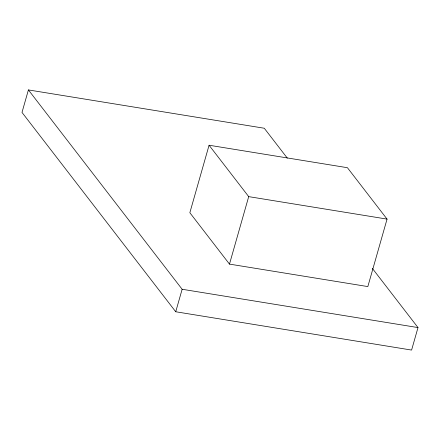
<?xml version="1.0" encoding="UTF-8"?>
<svg xmlns="http://www.w3.org/2000/svg" width="440" height="440" viewBox="0 0 440 440"><rect width="100%" height="100%" fill="white"/><g stroke="black" fill="none" stroke-linecap="round" stroke-linejoin="round"><path stroke-width="0.66" d="M287.304 158.114L264.27 128.238L28.408 89.925L22 112.42L175.731 311.762L411.593 350.075L418 327.58L372.339 268.373M209.072 145.233L189.849 212.718L229.482 264.11L367.834 286.583L387.057 219.104L347.424 167.706L209.072 145.233L248.705 196.631L387.057 219.104M175.731 311.762L182.138 289.267L28.408 89.925M229.482 264.11L248.705 196.631M182.138 289.267L418 327.58"/></g></svg>
